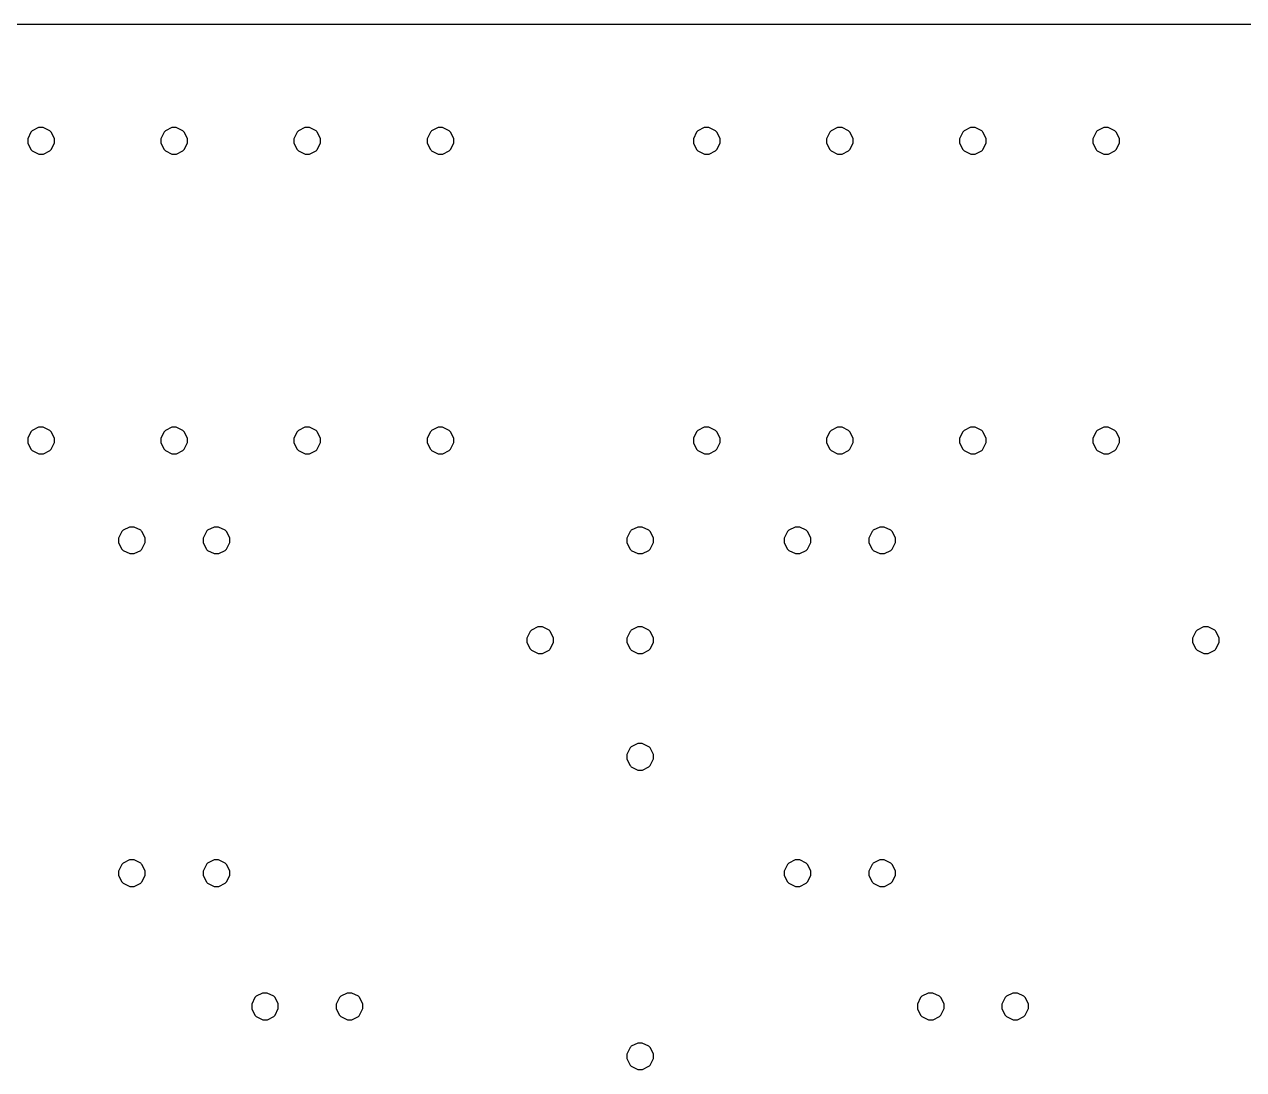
# Model space of a CAD drawing. Extents: x 0 to 294, y 0 to 70.
# Drawn here: x 74 to 110.63, y 38.6 to 70 of the extents above; entities that cross this region are included whole.
import ezdxf

# ---------------------------------------------------------------- set-up
doc = ezdxf.new("R2010")
doc.units = 0
doc.layers.get('0').update_dxf_attribs({"linetype": 'CONTINUOUS'})

msp = doc.modelspace()

# ---------------------------------------------------------------- linework, layer by layer
at = {"color": 0}
for p, q in [((220.5, 70.0003), (55.1243, 70.0003)), ((74.1976, 66.7646), (74.0999, 66.566)), ((74.217, 66.7826), (74.1976, 66.7646)), ((74.235, 66.8016), (74.217, 66.7826)), ((74.428, 66.8997), (74.235, 66.8016)), ((74.4996, 66.8997), (74.428, 66.8997)), ((74.5656, 66.8997), (74.4996, 66.8997)), ((74.7642, 66.8016), (74.5656, 66.8997)), ((74.7832, 66.7826), (74.7642, 66.8016)), ((74.8012, 66.7646), (74.7832, 66.7826)), ((74.9004, 66.5716), (74.8012, 66.7646)), ((78.1981, 66.7646), (78.1004, 66.566)), ((78.2175, 66.7826), (78.1981, 66.7646)), ((78.2355, 66.8016), (78.2175, 66.7826)), ((78.4281, 66.8997), (78.2355, 66.8016)), ((78.5001, 66.8997), (78.4281, 66.8997)), ((78.5647, 66.8997), (78.5001, 66.8997)), ((78.7633, 66.8016), (78.5647, 66.8997)), ((78.7823, 66.7826), (78.7633, 66.8016)), ((78.8003, 66.7646), (78.7823, 66.7826)), ((78.8995, 66.5716), (78.8003, 66.7646)), ((82.1972, 66.7646), (82.0995, 66.566)), ((82.2166, 66.7826), (82.1972, 66.7646)), ((82.2343, 66.8016), (82.2166, 66.7826)), ((82.4286, 66.8997), (82.2343, 66.8016)), ((82.5003, 66.8997), (82.4286, 66.8997)), ((82.5652, 66.8997), (82.5003, 66.8997)), ((82.7634, 66.8016), (82.5652, 66.8997)), ((82.7828, 66.7826), (82.7634, 66.8016)), ((82.8008, 66.7646), (82.7828, 66.7826)), ((82.9, 66.5716), (82.8008, 66.7646)), ((86.1977, 66.7646), (86.1, 66.566)), ((86.2171, 66.7826), (86.1977, 66.7646)), ((86.2348, 66.8016), (86.2171, 66.7826)), ((86.4277, 66.8997), (86.2348, 66.8016)), ((86.4994, 66.8997), (86.4277, 66.8997)), ((86.5657, 66.8997), (86.4994, 66.8997)), ((86.7639, 66.8016), (86.5657, 66.8997)), ((86.7833, 66.7826), (86.7639, 66.8016)), ((86.8013, 66.7646), (86.7833, 66.7826)), ((86.9005, 66.5716), (86.8013, 66.7646)), ((94.1973, 66.7646), (94.0992, 66.566)), ((94.2164, 66.7826), (94.1973, 66.7646)), ((94.2344, 66.8016), (94.2164, 66.7826)), ((94.4287, 66.8997), (94.2344, 66.8016)), ((94.5003, 66.8997), (94.4287, 66.8997)), ((94.5653, 66.8997), (94.5003, 66.8997)), ((94.7635, 66.8016), (94.5653, 66.8997)), ((94.7829, 66.7826), (94.7635, 66.8016)), ((94.8009, 66.7646), (94.7829, 66.7826)), ((94.9, 66.5716), (94.8009, 66.7646)), ((98.1975, 66.7646), (98.0997, 66.566)), ((98.2169, 66.7826), (98.1975, 66.7646)), ((98.2349, 66.8016), (98.2169, 66.7826)), ((98.4278, 66.8997), (98.2349, 66.8016)), ((98.4994, 66.8997), (98.4278, 66.8997)), ((98.5654, 66.8997), (98.4994, 66.8997)), ((98.764, 66.8016), (98.5654, 66.8997)), ((98.7834, 66.7826), (98.764, 66.8016)), ((98.8011, 66.7646), (98.7834, 66.7826)), ((98.9005, 66.5716), (98.8011, 66.7646)), ((102.198, 66.7646), (102.1, 66.566)), ((102.217, 66.7826), (102.198, 66.7646)), ((102.235, 66.8016), (102.217, 66.7826)), ((102.428, 66.8997), (102.235, 66.8016)), ((102.5, 66.8997), (102.428, 66.8997)), ((102.564, 66.8997), (102.5, 66.8997)), ((102.763, 66.8016), (102.564, 66.8997)), ((102.783, 66.7826), (102.763, 66.8016)), ((102.8, 66.7646), (102.783, 66.7826)), ((102.9, 66.5716), (102.8, 66.7646)), ((106.197, 66.7646), (106.099, 66.566)), ((106.216, 66.7826), (106.197, 66.7646)), ((106.234, 66.8016), (106.216, 66.7826)), ((106.429, 66.8997), (106.234, 66.8016)), ((106.5, 66.8997), (106.429, 66.8997)), ((106.565, 66.8997), (106.5, 66.8997)), ((106.764, 66.8016), (106.565, 66.8997)), ((106.783, 66.7826), (106.764, 66.8016)), ((106.801, 66.7646), (106.783, 66.7826)), ((106.9, 66.5716), (106.801, 66.7646)), ((74.0999, 66.566), (74.0999, 66.5)), ((74.0999, 66.5), (74.0999, 66.4298)), ((74.0999, 66.4298), (74.1976, 66.2368)), ((74.8012, 66.2368), (74.9004, 66.4351)), ((74.9004, 66.5), (74.9004, 66.5716)), ((74.9004, 66.4351), (74.9004, 66.5)), ((78.1004, 66.566), (78.1004, 66.5)), ((78.1004, 66.5), (78.1004, 66.4298)), ((78.1004, 66.4298), (78.1981, 66.2368)), ((78.8003, 66.2368), (78.8995, 66.4351)), ((78.8995, 66.5), (78.8995, 66.5716)), ((78.8995, 66.4351), (78.8995, 66.5)), ((82.0995, 66.566), (82.0995, 66.5)), ((82.0995, 66.5), (82.0995, 66.4298)), ((82.0995, 66.4298), (82.1972, 66.2368)), ((82.8008, 66.2368), (82.9, 66.4351)), ((82.9, 66.5), (82.9, 66.5716)), ((82.9, 66.4351), (82.9, 66.5)), ((86.1, 66.566), (86.1, 66.5)), ((86.1, 66.5), (86.1, 66.4298)), ((86.1, 66.4298), (86.1977, 66.2368)), ((86.8013, 66.2368), (86.9005, 66.4351)), ((86.9005, 66.5), (86.9005, 66.5716)), ((86.9005, 66.4351), (86.9005, 66.5)), ((94.0992, 66.566), (94.0992, 66.5)), ((94.0992, 66.5), (94.0992, 66.4298)), ((94.0992, 66.4298), (94.1973, 66.2368)), ((94.8009, 66.2368), (94.9, 66.4351)), ((94.9, 66.5), (94.9, 66.5716)), ((94.9, 66.4351), (94.9, 66.5)), ((98.0997, 66.566), (98.0997, 66.5)), ((98.0997, 66.5), (98.0997, 66.4298)), ((98.0997, 66.4298), (98.1975, 66.2368)), ((98.8011, 66.2368), (98.9005, 66.4351)), ((98.9005, 66.5), (98.9005, 66.5716)), ((98.9005, 66.4351), (98.9005, 66.5)), ((102.1, 66.566), (102.1, 66.5)), ((102.1, 66.5), (102.1, 66.4298)), ((102.1, 66.4298), (102.198, 66.2368)), ((102.8, 66.2368), (102.9, 66.4351)), ((102.9, 66.5), (102.9, 66.5716)), ((102.9, 66.4351), (102.9, 66.5)), ((106.099, 66.566), (106.099, 66.5)), ((106.099, 66.5), (106.099, 66.4298)), ((106.099, 66.4298), (106.197, 66.2368)), ((106.801, 66.2368), (106.9, 66.4351)), ((106.9, 66.5), (106.9, 66.5716)), ((106.9, 66.4351), (106.9, 66.5)), ((74.1976, 66.2368), (74.217, 66.2174)), ((74.217, 66.2174), (74.235, 66.1995)), ((74.235, 66.1995), (74.4333, 66.1003)), ((74.4333, 66.1003), (74.4996, 66.1003)), ((74.4996, 66.1003), (74.5698, 66.1003)), ((74.5698, 66.1003), (74.7642, 66.1995)), ((74.7642, 66.1995), (74.7832, 66.2174)), ((74.7832, 66.2174), (74.8012, 66.2368)), ((78.1981, 66.2368), (78.2175, 66.2174)), ((78.2175, 66.2174), (78.2355, 66.1995)), ((78.2355, 66.1995), (78.4338, 66.1003)), ((78.4338, 66.1003), (78.5001, 66.1003)), ((78.5001, 66.1003), (78.5703, 66.1003)), ((78.5703, 66.1003), (78.7633, 66.1995)), ((78.7633, 66.1995), (78.7823, 66.2174)), ((78.7823, 66.2174), (78.8003, 66.2368)), ((82.1972, 66.2368), (82.2166, 66.2174)), ((82.2166, 66.2174), (82.2343, 66.1995)), ((82.2343, 66.1995), (82.4329, 66.1003)), ((82.4329, 66.1003), (82.5003, 66.1003)), ((82.5003, 66.1003), (82.5708, 66.1003)), ((82.5708, 66.1003), (82.7634, 66.1995)), ((82.7634, 66.1995), (82.7828, 66.2174)), ((82.7828, 66.2174), (82.8008, 66.2368)), ((86.1977, 66.2368), (86.2171, 66.2174)), ((86.2171, 66.2174), (86.2348, 66.1995)), ((86.2348, 66.1995), (86.4334, 66.1003)), ((86.4334, 66.1003), (86.4994, 66.1003)), ((86.4994, 66.1003), (86.5699, 66.1003)), ((86.5699, 66.1003), (86.7639, 66.1995)), ((86.7639, 66.1995), (86.7833, 66.2174)), ((86.7833, 66.2174), (86.8013, 66.2368)), ((94.1973, 66.2368), (94.2164, 66.2174)), ((94.2164, 66.2174), (94.2344, 66.1995)), ((94.2344, 66.1995), (94.433, 66.1003)), ((94.433, 66.1003), (94.5003, 66.1003)), ((94.5003, 66.1003), (94.5706, 66.1003)), ((94.5706, 66.1003), (94.7635, 66.1995)), ((94.7635, 66.1995), (94.7829, 66.2174)), ((94.7829, 66.2174), (94.8009, 66.2368)), ((98.1975, 66.2368), (98.2169, 66.2174)), ((98.2169, 66.2174), (98.2349, 66.1995)), ((98.2349, 66.1995), (98.4331, 66.1003)), ((98.4331, 66.1003), (98.4994, 66.1003)), ((98.4994, 66.1003), (98.5696, 66.1003)), ((98.5696, 66.1003), (98.764, 66.1995)), ((98.764, 66.1995), (98.7834, 66.2174)), ((98.7834, 66.2174), (98.8011, 66.2368)), ((102.198, 66.2368), (102.217, 66.2174)), ((102.217, 66.2174), (102.235, 66.1995)), ((102.235, 66.1995), (102.434, 66.1003)), ((102.434, 66.1003), (102.5, 66.1003)), ((102.5, 66.1003), (102.57, 66.1003)), ((102.57, 66.1003), (102.763, 66.1995)), ((102.763, 66.1995), (102.783, 66.2174)), ((102.783, 66.2174), (102.8, 66.2368)), ((106.197, 66.2368), (106.216, 66.2174)), ((106.216, 66.2174), (106.234, 66.1995)), ((106.234, 66.1995), (106.433, 66.1003)), ((106.433, 66.1003), (106.5, 66.1003)), ((106.5, 66.1003), (106.571, 66.1003)), ((106.571, 66.1003), (106.764, 66.1995)), ((106.764, 66.1995), (106.783, 66.2174)), ((106.783, 66.2174), (106.801, 66.2368)), ((74.428, 57.8997), (74.235, 57.8019)), ((74.4996, 57.8997), (74.428, 57.8997)), ((74.5656, 57.8997), (74.4996, 57.8997)), ((74.7642, 57.8019), (74.5656, 57.8997)), ((78.4281, 57.8997), (78.2355, 57.8019)), ((78.5001, 57.8997), (78.4281, 57.8997)), ((78.5647, 57.8997), (78.5001, 57.8997)), ((78.7633, 57.8019), (78.5647, 57.8997)), ((82.4286, 57.8997), (82.2343, 57.8019)), ((82.5003, 57.8997), (82.4286, 57.8997)), ((82.5652, 57.8997), (82.5003, 57.8997)), ((82.7634, 57.8019), (82.5652, 57.8997)), ((86.4277, 57.8997), (86.2348, 57.8019)), ((86.4994, 57.8997), (86.4277, 57.8997)), ((86.5657, 57.8997), (86.4994, 57.8997)), ((86.7639, 57.8019), (86.5657, 57.8997)), ((94.4287, 57.8997), (94.2344, 57.8019)), ((94.5003, 57.8997), (94.4287, 57.8997)), ((94.5653, 57.8997), (94.5003, 57.8997)), ((94.7635, 57.8019), (94.5653, 57.8997)), ((98.4278, 57.8997), (98.2349, 57.8019)), ((98.4994, 57.8997), (98.4278, 57.8997)), ((98.5654, 57.8997), (98.4994, 57.8997)), ((98.764, 57.8019), (98.5654, 57.8997)), ((102.428, 57.8997), (102.235, 57.8019)), ((102.5, 57.8997), (102.428, 57.8997)), ((102.564, 57.8997), (102.5, 57.8997)), ((102.763, 57.8019), (102.564, 57.8997)), ((106.429, 57.8997), (106.234, 57.8019)), ((106.5, 57.8997), (106.429, 57.8997)), ((106.565, 57.8997), (106.5, 57.8997)), ((106.764, 57.8019), (106.565, 57.8997)), ((74.1976, 57.7645), (74.0999, 57.5663)), ((74.0999, 57.5663), (74.0999, 57.5)), ((74.217, 57.7825), (74.1976, 57.7645)), ((74.235, 57.8019), (74.217, 57.7825)), ((74.7832, 57.7825), (74.7642, 57.8019)), ((74.8012, 57.7645), (74.7832, 57.7825)), ((74.9004, 57.5716), (74.8012, 57.7645)), ((74.9004, 57.5), (74.9004, 57.5716)), ((78.1981, 57.7645), (78.1004, 57.5663)), ((78.1004, 57.5663), (78.1004, 57.5)), ((78.2175, 57.7825), (78.1981, 57.7645)), ((78.2355, 57.8019), (78.2175, 57.7825)), ((78.7823, 57.7825), (78.7633, 57.8019)), ((78.8003, 57.7645), (78.7823, 57.7825)), ((78.8995, 57.5716), (78.8003, 57.7645)), ((78.8995, 57.5), (78.8995, 57.5716)), ((82.1972, 57.7645), (82.0995, 57.5663)), ((82.0995, 57.5663), (82.0995, 57.5)), ((82.2166, 57.7825), (82.1972, 57.7645)), ((82.2343, 57.8019), (82.2166, 57.7825)), ((82.7828, 57.7825), (82.7634, 57.8019)), ((82.8008, 57.7645), (82.7828, 57.7825)), ((82.9, 57.5716), (82.8008, 57.7645)), ((82.9, 57.5), (82.9, 57.5716)), ((86.1977, 57.7645), (86.1, 57.5663)), ((86.1, 57.5663), (86.1, 57.5)), ((86.2171, 57.7825), (86.1977, 57.7645)), ((86.2348, 57.8019), (86.2171, 57.7825)), ((86.7833, 57.7825), (86.7639, 57.8019)), ((86.8013, 57.7645), (86.7833, 57.7825)), ((86.9005, 57.5716), (86.8013, 57.7645)), ((86.9005, 57.5), (86.9005, 57.5716)), ((94.1973, 57.7645), (94.0992, 57.5663)), ((94.0992, 57.5663), (94.0992, 57.5)), ((94.2164, 57.7825), (94.1973, 57.7645)), ((94.2344, 57.8019), (94.2164, 57.7825)), ((94.7829, 57.7825), (94.7635, 57.8019)), ((94.8009, 57.7645), (94.7829, 57.7825)), ((94.9, 57.5716), (94.8009, 57.7645)), ((94.9, 57.5), (94.9, 57.5716)), ((98.1975, 57.7645), (98.0997, 57.5663)), ((98.0997, 57.5663), (98.0997, 57.5)), ((98.2169, 57.7825), (98.1975, 57.7645)), ((98.2349, 57.8019), (98.2169, 57.7825)), ((98.7834, 57.7825), (98.764, 57.8019)), ((98.8011, 57.7645), (98.7834, 57.7825)), ((98.9005, 57.5716), (98.8011, 57.7645)), ((98.9005, 57.5), (98.9005, 57.5716)), ((102.198, 57.7645), (102.1, 57.5663)), ((102.1, 57.5663), (102.1, 57.5)), ((102.217, 57.7825), (102.198, 57.7645)), ((102.235, 57.8019), (102.217, 57.7825)), ((102.783, 57.7825), (102.763, 57.8019)), ((102.8, 57.7645), (102.783, 57.7825)), ((102.9, 57.5716), (102.8, 57.7645)), ((102.9, 57.5), (102.9, 57.5716)), ((106.197, 57.7645), (106.099, 57.5663)), ((106.099, 57.5663), (106.099, 57.5)), ((106.216, 57.7825), (106.197, 57.7645)), ((106.234, 57.8019), (106.216, 57.7825)), ((106.783, 57.7825), (106.764, 57.8019)), ((106.801, 57.7645), (106.783, 57.7825)), ((106.9, 57.5716), (106.801, 57.7645)), ((106.9, 57.5), (106.9, 57.5716)), ((74.0999, 57.5), (74.0999, 57.4298)), ((74.0999, 57.4298), (74.1976, 57.2368)), ((74.1976, 57.2368), (74.217, 57.2174)), ((74.217, 57.2174), (74.235, 57.1997)), ((74.235, 57.1997), (74.4333, 57.1003)), ((74.5698, 57.1003), (74.7642, 57.1997)), ((74.7642, 57.1997), (74.7832, 57.2174)), ((74.7832, 57.2174), (74.8012, 57.2368)), ((74.8012, 57.2368), (74.9004, 57.4354)), ((74.9004, 57.4354), (74.9004, 57.5)), ((78.1004, 57.5), (78.1004, 57.4298)), ((78.1004, 57.4298), (78.1981, 57.2368)), ((78.1981, 57.2368), (78.2175, 57.2174)), ((78.2175, 57.2174), (78.2355, 57.1997)), ((78.2355, 57.1997), (78.4338, 57.1003)), ((78.5703, 57.1003), (78.7633, 57.1997)), ((78.7633, 57.1997), (78.7823, 57.2174)), ((78.7823, 57.2174), (78.8003, 57.2368)), ((78.8003, 57.2368), (78.8995, 57.4354)), ((78.8995, 57.4354), (78.8995, 57.5)), ((82.0995, 57.5), (82.0995, 57.4298)), ((82.0995, 57.4298), (82.1972, 57.2368)), ((82.1972, 57.2368), (82.2166, 57.2174)), ((82.2166, 57.2174), (82.2343, 57.1997)), ((82.2343, 57.1997), (82.4329, 57.1003)), ((82.5708, 57.1003), (82.7634, 57.1997)), ((82.7634, 57.1997), (82.7828, 57.2174)), ((82.7828, 57.2174), (82.8008, 57.2368)), ((82.8008, 57.2368), (82.9, 57.4354)), ((82.9, 57.4354), (82.9, 57.5)), ((86.1, 57.5), (86.1, 57.4298)), ((86.1, 57.4298), (86.1977, 57.2368)), ((86.1977, 57.2368), (86.2171, 57.2174)), ((86.2171, 57.2174), (86.2348, 57.1997)), ((86.2348, 57.1997), (86.4334, 57.1003)), ((86.5699, 57.1003), (86.7639, 57.1997)), ((86.7639, 57.1997), (86.7833, 57.2174)), ((86.7833, 57.2174), (86.8013, 57.2368)), ((86.8013, 57.2368), (86.9005, 57.4354)), ((86.9005, 57.4354), (86.9005, 57.5)), ((94.0992, 57.5), (94.0992, 57.4298)), ((94.0992, 57.4298), (94.1973, 57.2368)), ((94.1973, 57.2368), (94.2164, 57.2174)), ((94.2164, 57.2174), (94.2344, 57.1997)), ((94.2344, 57.1997), (94.433, 57.1003)), ((94.5706, 57.1003), (94.7635, 57.1997)), ((94.7635, 57.1997), (94.7829, 57.2174)), ((94.7829, 57.2174), (94.8009, 57.2368)), ((94.8009, 57.2368), (94.9, 57.4354)), ((94.9, 57.4354), (94.9, 57.5)), ((98.0997, 57.5), (98.0997, 57.4298)), ((98.0997, 57.4298), (98.1975, 57.2368)), ((98.1975, 57.2368), (98.2169, 57.2174)), ((98.2169, 57.2174), (98.2349, 57.1997)), ((98.2349, 57.1997), (98.4331, 57.1003)), ((98.5696, 57.1003), (98.764, 57.1997)), ((98.764, 57.1997), (98.7834, 57.2174)), ((98.7834, 57.2174), (98.8011, 57.2368)), ((98.8011, 57.2368), (98.9005, 57.4354)), ((98.9005, 57.4354), (98.9005, 57.5)), ((102.1, 57.5), (102.1, 57.4298)), ((102.1, 57.4298), (102.198, 57.2368)), ((102.198, 57.2368), (102.217, 57.2174)), ((102.217, 57.2174), (102.235, 57.1997)), ((102.235, 57.1997), (102.434, 57.1003)), ((102.57, 57.1003), (102.763, 57.1997)), ((102.763, 57.1997), (102.783, 57.2174)), ((102.783, 57.2174), (102.8, 57.2368)), ((102.8, 57.2368), (102.9, 57.4354)), ((102.9, 57.4354), (102.9, 57.5)), ((106.099, 57.5), (106.099, 57.4298)), ((106.099, 57.4298), (106.197, 57.2368)), ((106.197, 57.2368), (106.216, 57.2174)), ((106.216, 57.2174), (106.234, 57.1997)), ((106.234, 57.1997), (106.433, 57.1003)), ((106.571, 57.1003), (106.764, 57.1997)), ((106.764, 57.1997), (106.783, 57.2174)), ((106.783, 57.2174), (106.801, 57.2368)), ((106.801, 57.2368), (106.9, 57.4354)), ((106.9, 57.4354), (106.9, 57.5)), ((74.4333, 57.1003), (74.4996, 57.1003)), ((74.4996, 57.1003), (74.5698, 57.1003)), ((78.4338, 57.1003), (78.5001, 57.1003)), ((78.5001, 57.1003), (78.5703, 57.1003)), ((82.4329, 57.1003), (82.5003, 57.1003)), ((82.5003, 57.1003), (82.5708, 57.1003)), ((86.4334, 57.1003), (86.4994, 57.1003)), ((86.4994, 57.1003), (86.5699, 57.1003)), ((94.433, 57.1003), (94.5003, 57.1003)), ((94.5003, 57.1003), (94.5706, 57.1003)), ((98.4331, 57.1003), (98.4994, 57.1003)), ((98.4994, 57.1003), (98.5696, 57.1003)), ((102.434, 57.1003), (102.5, 57.1003)), ((102.5, 57.1003), (102.57, 57.1003)), ((106.433, 57.1003), (106.5, 57.1003)), ((106.5, 57.1003), (106.571, 57.1003)), ((76.9278, 54.7645), (76.8297, 54.5663)), ((76.9468, 54.7825), (76.9278, 54.7645)), ((76.9648, 54.8019), (76.9468, 54.7825)), ((77.1578, 54.8996), (76.9648, 54.8019)), ((77.2294, 54.8996), (77.1578, 54.8996)), ((77.2954, 54.8996), (77.2294, 54.8996)), ((77.494, 54.8019), (77.2954, 54.8996)), ((77.5134, 54.7825), (77.494, 54.8019)), ((77.531, 54.7645), (77.5134, 54.7825)), ((77.6305, 54.5715), (77.531, 54.7645)), ((79.4674, 54.7645), (79.3694, 54.5663)), ((79.4865, 54.7825), (79.4674, 54.7645)), ((79.5045, 54.8019), (79.4865, 54.7825)), ((79.6989, 54.8996), (79.5045, 54.8019)), ((79.7705, 54.8996), (79.6989, 54.8996)), ((79.8354, 54.8996), (79.7705, 54.8996)), ((80.0336, 54.8019), (79.8354, 54.8996)), ((80.053, 54.7825), (80.0336, 54.8019)), ((80.071, 54.7645), (80.053, 54.7825)), ((80.1702, 54.5715), (80.071, 54.7645)), ((92.1978, 54.7645), (92.0997, 54.5663)), ((92.2168, 54.7825), (92.1978, 54.7645)), ((92.2348, 54.8019), (92.2168, 54.7825)), ((92.4278, 54.8996), (92.2348, 54.8019)), ((92.4994, 54.8996), (92.4278, 54.8996)), ((92.5657, 54.8996), (92.4994, 54.8996)), ((92.764, 54.8019), (92.5657, 54.8996)), ((92.7834, 54.7825), (92.764, 54.8019)), ((92.8014, 54.7645), (92.7834, 54.7825)), ((92.9005, 54.5715), (92.8014, 54.7645)), ((96.9285, 54.7645), (96.8304, 54.5663)), ((96.9479, 54.7825), (96.9285, 54.7645)), ((96.9656, 54.8019), (96.9479, 54.7825)), ((97.1585, 54.8996), (96.9656, 54.8019)), ((97.2301, 54.8996), (97.1585, 54.8996)), ((97.2951, 54.8996), (97.2301, 54.8996)), ((97.4933, 54.8019), (97.2951, 54.8996)), ((97.5127, 54.7825), (97.4933, 54.8019)), ((97.5307, 54.7645), (97.5127, 54.7825)), ((97.6298, 54.5715), (97.5307, 54.7645)), ((99.4682, 54.7645), (99.3704, 54.5663)), ((99.4876, 54.7825), (99.4682, 54.7645)), ((99.5056, 54.8019), (99.4876, 54.7825)), ((99.6982, 54.8996), (99.5056, 54.8019)), ((99.7701, 54.8996), (99.6982, 54.8996)), ((99.8347, 54.8996), (99.7701, 54.8996)), ((100.033, 54.8019), (99.8347, 54.8996)), ((100.052, 54.7825), (100.033, 54.8019)), ((100.07, 54.7645), (100.052, 54.7825)), ((100.169, 54.5715), (100.07, 54.7645)), ((76.8297, 54.5663), (76.8297, 54.4999)), ((76.8297, 54.4999), (76.8297, 54.4297)), ((76.8297, 54.4297), (76.9278, 54.2368)), ((76.9278, 54.2368), (76.9468, 54.2177)), ((76.9468, 54.2177), (76.9648, 54.1997)), ((77.494, 54.1997), (77.5134, 54.2177)), ((77.5134, 54.2177), (77.531, 54.2368)), ((77.531, 54.2368), (77.6305, 54.4354)), ((77.6305, 54.4999), (77.6305, 54.5715)), ((77.6305, 54.4354), (77.6305, 54.4999)), ((79.3694, 54.5663), (79.3694, 54.4999)), ((79.3694, 54.4999), (79.3694, 54.4297)), ((79.3694, 54.4297), (79.4674, 54.2368)), ((79.4674, 54.2368), (79.4865, 54.2177)), ((79.4865, 54.2177), (79.5045, 54.1997)), ((80.0336, 54.1997), (80.053, 54.2177)), ((80.053, 54.2177), (80.071, 54.2368)), ((80.071, 54.2368), (80.1702, 54.4354)), ((80.1702, 54.4999), (80.1702, 54.5715)), ((80.1702, 54.4354), (80.1702, 54.4999)), ((92.0997, 54.5663), (92.0997, 54.4999)), ((92.0997, 54.4999), (92.0997, 54.4297)), ((92.0997, 54.4297), (92.1978, 54.2368)), ((92.1978, 54.2368), (92.2168, 54.2177)), ((92.2168, 54.2177), (92.2348, 54.1997)), ((92.764, 54.1997), (92.7834, 54.2177)), ((92.7834, 54.2177), (92.8014, 54.2368)), ((92.8014, 54.2368), (92.9005, 54.4354)), ((92.9005, 54.4999), (92.9005, 54.5715)), ((92.9005, 54.4354), (92.9005, 54.4999)), ((96.8304, 54.5663), (96.8304, 54.4999)), ((96.8304, 54.4999), (96.8304, 54.4297)), ((96.8304, 54.4297), (96.9285, 54.2368)), ((96.9285, 54.2368), (96.9479, 54.2177)), ((96.9479, 54.2177), (96.9656, 54.1997)), ((97.4933, 54.1997), (97.5127, 54.2177)), ((97.5127, 54.2177), (97.5307, 54.2368)), ((97.5307, 54.2368), (97.6298, 54.4354)), ((97.6298, 54.4999), (97.6298, 54.5715)), ((97.6298, 54.4354), (97.6298, 54.4999)), ((99.3704, 54.5663), (99.3704, 54.4999)), ((99.3704, 54.4999), (99.3704, 54.4297)), ((99.3704, 54.4297), (99.4682, 54.2368)), ((99.4682, 54.2368), (99.4876, 54.2177)), ((99.4876, 54.2177), (99.5056, 54.1997)), ((100.033, 54.1997), (100.052, 54.2177)), ((100.052, 54.2177), (100.07, 54.2368)), ((100.07, 54.2368), (100.169, 54.4354)), ((100.169, 54.4999), (100.169, 54.5715)), ((100.169, 54.4354), (100.169, 54.4999)), ((76.9648, 54.1997), (77.1631, 54.1002)), ((77.1631, 54.1002), (77.2294, 54.1002)), ((77.2294, 54.1002), (77.2996, 54.1002)), ((77.2996, 54.1002), (77.494, 54.1997)), ((79.5045, 54.1997), (79.7031, 54.1002)), ((79.7031, 54.1002), (79.7705, 54.1002)), ((79.7705, 54.1002), (79.8407, 54.1002)), ((79.8407, 54.1002), (80.0336, 54.1997)), ((92.2348, 54.1997), (92.4334, 54.1002)), ((92.4334, 54.1002), (92.4994, 54.1002)), ((92.4994, 54.1002), (92.5696, 54.1002)), ((92.5696, 54.1002), (92.764, 54.1997)), ((96.9656, 54.1997), (97.1642, 54.1002)), ((97.1642, 54.1002), (97.2301, 54.1002)), ((97.2301, 54.1002), (97.3007, 54.1002)), ((97.3007, 54.1002), (97.4933, 54.1997)), ((99.5056, 54.1997), (99.7038, 54.1002)), ((99.7038, 54.1002), (99.7701, 54.1002)), ((99.7701, 54.1002), (99.8403, 54.1002)), ((99.8403, 54.1002), (100.033, 54.1997)), ((89.1977, 51.7645), (89.0997, 51.5662)), ((89.2168, 51.7825), (89.1977, 51.7645)), ((89.2348, 51.8019), (89.2168, 51.7825)), ((89.4278, 51.8996), (89.2348, 51.8019)), ((89.4994, 51.8996), (89.4278, 51.8996)), ((89.5657, 51.8996), (89.4994, 51.8996)), ((89.764, 51.8019), (89.5657, 51.8996)), ((89.7834, 51.7825), (89.764, 51.8019)), ((89.8013, 51.7645), (89.7834, 51.7825)), ((89.9005, 51.5719), (89.8013, 51.7645)), ((92.1978, 51.7645), (92.0997, 51.5662)), ((92.2168, 51.7825), (92.1978, 51.7645)), ((92.2348, 51.8019), (92.2168, 51.7825)), ((92.4278, 51.8996), (92.2348, 51.8019)), ((92.4994, 51.8996), (92.4278, 51.8996)), ((92.5657, 51.8996), (92.4994, 51.8996)), ((92.764, 51.8019), (92.5657, 51.8996)), ((92.7834, 51.7825), (92.764, 51.8019)), ((92.8014, 51.7645), (92.7834, 51.7825)), ((92.9005, 51.5719), (92.8014, 51.7645)), ((109.197, 51.7645), (109.099, 51.5662)), ((109.216, 51.7825), (109.197, 51.7645)), ((109.234, 51.8019), (109.216, 51.7825)), ((109.428, 51.8996), (109.234, 51.8019)), ((109.5, 51.8996), (109.428, 51.8996)), ((109.565, 51.8996), (109.5, 51.8996)), ((109.764, 51.8019), (109.565, 51.8996)), ((109.783, 51.7825), (109.764, 51.8019)), ((109.801, 51.7645), (109.783, 51.7825)), ((109.9, 51.5719), (109.801, 51.7645)), ((89.0997, 51.5662), (89.0997, 51.4999)), ((89.0997, 51.4999), (89.0997, 51.4297)), ((89.0997, 51.4297), (89.1977, 51.2367)), ((89.8013, 51.2367), (89.9005, 51.4354)), ((89.9005, 51.4999), (89.9005, 51.5719)), ((89.9005, 51.4354), (89.9005, 51.4999)), ((92.0997, 51.5662), (92.0997, 51.4999)), ((92.0997, 51.4999), (92.0997, 51.4297)), ((92.0997, 51.4297), (92.1978, 51.2367)), ((92.8014, 51.2367), (92.9005, 51.4354)), ((92.9005, 51.4999), (92.9005, 51.5719)), ((92.9005, 51.4354), (92.9005, 51.4999)), ((109.099, 51.5662), (109.099, 51.4999)), ((109.099, 51.4999), (109.099, 51.4297)), ((109.099, 51.4297), (109.197, 51.2367)), ((109.801, 51.2367), (109.9, 51.4354)), ((109.9, 51.4999), (109.9, 51.5719)), ((109.9, 51.4354), (109.9, 51.4999)), ((89.1977, 51.2367), (89.2168, 51.2177)), ((89.2168, 51.2177), (89.2348, 51.1997)), ((89.2348, 51.1997), (89.4334, 51.1006)), ((89.4334, 51.1006), (89.4994, 51.1006)), ((89.4994, 51.1006), (89.5696, 51.1006)), ((89.5696, 51.1006), (89.764, 51.1997)), ((89.764, 51.1997), (89.7834, 51.2177)), ((89.7834, 51.2177), (89.8013, 51.2367)), ((92.1978, 51.2367), (92.2168, 51.2177)), ((92.2168, 51.2177), (92.2348, 51.1997)), ((92.2348, 51.1997), (92.4334, 51.1006)), ((92.4334, 51.1006), (92.4994, 51.1006)), ((92.4994, 51.1006), (92.5696, 51.1006)), ((92.5696, 51.1006), (92.764, 51.1997)), ((92.764, 51.1997), (92.7834, 51.2177)), ((92.7834, 51.2177), (92.8014, 51.2367)), ((109.197, 51.2367), (109.216, 51.2177)), ((109.216, 51.2177), (109.234, 51.1997)), ((109.234, 51.1997), (109.433, 51.1006)), ((109.433, 51.1006), (109.5, 51.1006)), ((109.5, 51.1006), (109.571, 51.1006)), ((109.571, 51.1006), (109.764, 51.1997)), ((109.764, 51.1997), (109.783, 51.2177)), ((109.783, 51.2177), (109.801, 51.2367)), ((92.4278, 48.3993), (92.2348, 48.3016)), ((92.4994, 48.3993), (92.4278, 48.3993)), ((92.5657, 48.3993), (92.4994, 48.3993)), ((92.764, 48.3016), (92.5657, 48.3993)), ((92.1978, 48.2646), (92.0997, 48.066)), ((92.0997, 48.066), (92.0997, 48)), ((92.0997, 48), (92.0997, 47.9294)), ((92.2168, 48.2822), (92.1978, 48.2646)), ((92.2348, 48.3016), (92.2168, 48.2822)), ((92.7834, 48.2822), (92.764, 48.3016)), ((92.8014, 48.2646), (92.7834, 48.2822)), ((92.9005, 48.0716), (92.8014, 48.2646)), ((92.9005, 48), (92.9005, 48.0716)), ((92.9005, 47.9351), (92.9005, 48)), ((92.0997, 47.9294), (92.1978, 47.7365)), ((92.1978, 47.7365), (92.2168, 47.7174)), ((92.2168, 47.7174), (92.2348, 47.6994)), ((92.2348, 47.6994), (92.4334, 47.6003)), ((92.5696, 47.6003), (92.764, 47.6994)), ((92.764, 47.6994), (92.7834, 47.7174)), ((92.7834, 47.7174), (92.8014, 47.7365)), ((92.8014, 47.7365), (92.9005, 47.9351)), ((92.4334, 47.6003), (92.4994, 47.6003)), ((92.4994, 47.6003), (92.5696, 47.6003)), ((76.9278, 44.7643), (76.8297, 44.5657)), ((76.9468, 44.782), (76.9278, 44.7643)), ((76.9648, 44.8014), (76.9468, 44.782)), ((77.1578, 44.8991), (76.9648, 44.8014)), ((77.2294, 44.8991), (77.1578, 44.8991)), ((77.2954, 44.8991), (77.2294, 44.8991)), ((77.494, 44.8014), (77.2954, 44.8991)), ((77.5134, 44.782), (77.494, 44.8014)), ((77.531, 44.7643), (77.5134, 44.782)), ((77.6305, 44.5714), (77.531, 44.7643)), ((79.4674, 44.7643), (79.3694, 44.5657)), ((79.4865, 44.782), (79.4674, 44.7643)), ((79.5045, 44.8014), (79.4865, 44.782)), ((79.6989, 44.8991), (79.5045, 44.8014)), ((79.7705, 44.8991), (79.6989, 44.8991)), ((79.8354, 44.8991), (79.7705, 44.8991)), ((80.0336, 44.8014), (79.8354, 44.8991)), ((80.053, 44.782), (80.0336, 44.8014)), ((80.071, 44.7643), (80.053, 44.782)), ((80.1702, 44.5714), (80.071, 44.7643)), ((96.9285, 44.7643), (96.8304, 44.5657)), ((96.9479, 44.782), (96.9285, 44.7643)), ((96.9656, 44.8014), (96.9479, 44.782)), ((97.1585, 44.8991), (96.9656, 44.8014)), ((97.2301, 44.8991), (97.1585, 44.8991)), ((97.2951, 44.8991), (97.2301, 44.8991)), ((97.4933, 44.8014), (97.2951, 44.8991)), ((97.5127, 44.782), (97.4933, 44.8014)), ((97.5307, 44.7643), (97.5127, 44.782)), ((97.6298, 44.5714), (97.5307, 44.7643)), ((99.4682, 44.7643), (99.3704, 44.5657)), ((99.4876, 44.782), (99.4682, 44.7643)), ((99.5056, 44.8014), (99.4876, 44.782)), ((99.6982, 44.8991), (99.5056, 44.8014)), ((99.7701, 44.8991), (99.6982, 44.8991)), ((99.8347, 44.8991), (99.7701, 44.8991)), ((100.033, 44.8014), (99.8347, 44.8991)), ((100.052, 44.782), (100.033, 44.8014)), ((100.07, 44.7643), (100.052, 44.782)), ((100.169, 44.5714), (100.07, 44.7643)), ((76.8297, 44.5657), (76.8297, 44.4997)), ((76.8297, 44.4997), (76.8297, 44.4292)), ((76.8297, 44.4292), (76.9278, 44.2366)), ((77.531, 44.2366), (77.6305, 44.4348)), ((77.6305, 44.4997), (77.6305, 44.5714)), ((77.6305, 44.4348), (77.6305, 44.4997)), ((79.3694, 44.5657), (79.3694, 44.4997)), ((79.3694, 44.4997), (79.3694, 44.4292)), ((79.3694, 44.4292), (79.4674, 44.2366)), ((80.071, 44.2366), (80.1702, 44.4348)), ((80.1702, 44.4997), (80.1702, 44.5714)), ((80.1702, 44.4348), (80.1702, 44.4997)), ((96.8304, 44.5657), (96.8304, 44.4997)), ((96.8304, 44.4997), (96.8304, 44.4292)), ((96.8304, 44.4292), (96.9285, 44.2366)), ((97.5307, 44.2366), (97.6298, 44.4348)), ((97.6298, 44.4997), (97.6298, 44.5714)), ((97.6298, 44.4348), (97.6298, 44.4997)), ((99.3704, 44.5657), (99.3704, 44.4997)), ((99.3704, 44.4997), (99.3704, 44.4292)), ((99.3704, 44.4292), (99.4682, 44.2366)), ((100.07, 44.2366), (100.169, 44.4348)), ((100.169, 44.4997), (100.169, 44.5714)), ((100.169, 44.4348), (100.169, 44.4997)), ((76.9278, 44.2366), (76.9468, 44.2172)), ((76.9468, 44.2172), (76.9648, 44.1992)), ((76.9648, 44.1992), (77.1631, 44.1)), ((77.1631, 44.1), (77.2294, 44.1)), ((77.2294, 44.1), (77.2996, 44.1)), ((77.2996, 44.1), (77.494, 44.1992)), ((77.494, 44.1992), (77.5134, 44.2172)), ((77.5134, 44.2172), (77.531, 44.2366)), ((79.4674, 44.2366), (79.4865, 44.2172)), ((79.4865, 44.2172), (79.5045, 44.1992)), ((79.5045, 44.1992), (79.7031, 44.1)), ((79.7031, 44.1), (79.7705, 44.1)), ((79.7705, 44.1), (79.8407, 44.1)), ((79.8407, 44.1), (80.0336, 44.1992)), ((80.0336, 44.1992), (80.053, 44.2172)), ((80.053, 44.2172), (80.071, 44.2366)), ((96.9285, 44.2366), (96.9479, 44.2172)), ((96.9479, 44.2172), (96.9656, 44.1992)), ((96.9656, 44.1992), (97.1642, 44.1)), ((97.1642, 44.1), (97.2301, 44.1)), ((97.2301, 44.1), (97.3007, 44.1)), ((97.3007, 44.1), (97.4933, 44.1992)), ((97.4933, 44.1992), (97.5127, 44.2172)), ((97.5127, 44.2172), (97.5307, 44.2366)), ((99.4682, 44.2366), (99.4876, 44.2172)), ((99.4876, 44.2172), (99.5056, 44.1992)), ((99.5056, 44.1992), (99.7038, 44.1)), ((99.7038, 44.1), (99.7701, 44.1)), ((99.7701, 44.1), (99.8403, 44.1)), ((99.8403, 44.1), (100.033, 44.1992)), ((100.033, 44.1992), (100.052, 44.2172)), ((100.052, 44.2172), (100.07, 44.2366)), ((80.9279, 40.7652), (80.8302, 40.5666)), ((80.9473, 40.7829), (80.9279, 40.7652)), ((80.9653, 40.8023), (80.9473, 40.7829)), ((81.1583, 40.9004), (80.9653, 40.8023)), ((81.2299, 40.9004), (81.1583, 40.9004)), ((81.2945, 40.9004), (81.2299, 40.9004)), ((81.4931, 40.8023), (81.2945, 40.9004)), ((81.5125, 40.7829), (81.4931, 40.8023)), ((81.5301, 40.7652), (81.5125, 40.7829)), ((81.6296, 40.5723), (81.5301, 40.7652)), ((83.4679, 40.7652), (83.3699, 40.5666)), ((83.487, 40.7829), (83.4679, 40.7652)), ((83.505, 40.8023), (83.487, 40.7829)), ((83.6979, 40.9004), (83.505, 40.8023)), ((83.7696, 40.9004), (83.6979, 40.9004)), ((83.8359, 40.9004), (83.7696, 40.9004)), ((84.0341, 40.8023), (83.8359, 40.9004)), ((84.0535, 40.7829), (84.0341, 40.8023)), ((84.0715, 40.7652), (84.0535, 40.7829)), ((84.1707, 40.5723), (84.0715, 40.7652)), ((100.928, 40.7652), (100.83, 40.5666)), ((100.947, 40.7829), (100.928, 40.7652)), ((100.965, 40.8023), (100.947, 40.7829)), ((101.158, 40.9004), (100.965, 40.8023)), ((101.229, 40.9004), (101.158, 40.9004)), ((101.296, 40.9004), (101.229, 40.9004)), ((101.494, 40.8023), (101.296, 40.9004)), ((101.513, 40.7829), (101.494, 40.8023)), ((101.531, 40.7652), (101.513, 40.7829)), ((101.63, 40.5723), (101.531, 40.7652)), ((103.467, 40.7652), (103.37, 40.5666)), ((103.487, 40.7829), (103.467, 40.7652)), ((103.504, 40.8023), (103.487, 40.7829)), ((103.699, 40.9004), (103.504, 40.8023)), ((103.77, 40.9004), (103.699, 40.9004)), ((103.835, 40.9004), (103.77, 40.9004)), ((104.033, 40.8023), (103.835, 40.9004)), ((104.053, 40.7829), (104.033, 40.8023)), ((104.071, 40.7652), (104.053, 40.7829)), ((104.17, 40.5723), (104.071, 40.7652)), ((80.8302, 40.5666), (80.8302, 40.5007)), ((80.8302, 40.5007), (80.8302, 40.4301)), ((80.8302, 40.4301), (80.9279, 40.2361)), ((81.5301, 40.2361), (81.6296, 40.4343)), ((81.6296, 40.5007), (81.6296, 40.5723)), ((81.6296, 40.4343), (81.6296, 40.5007)), ((83.3699, 40.5666), (83.3699, 40.5007)), ((83.3699, 40.5007), (83.3699, 40.4301)), ((83.3699, 40.4301), (83.4679, 40.2361)), ((84.0715, 40.2361), (84.1707, 40.4343)), ((84.1707, 40.5007), (84.1707, 40.5723)), ((84.1707, 40.4343), (84.1707, 40.5007)), ((100.83, 40.5666), (100.83, 40.5007)), ((100.83, 40.5007), (100.83, 40.4301)), ((100.83, 40.4301), (100.928, 40.2361)), ((101.531, 40.2361), (101.63, 40.4343)), ((101.63, 40.5007), (101.63, 40.5723)), ((101.63, 40.4343), (101.63, 40.5007)), ((103.37, 40.5666), (103.37, 40.5007)), ((103.37, 40.5007), (103.37, 40.4301)), ((103.37, 40.4301), (103.467, 40.2361)), ((104.071, 40.2361), (104.17, 40.4343)), ((104.17, 40.5007), (104.17, 40.5723)), ((104.17, 40.4343), (104.17, 40.5007)), ((80.9279, 40.2361), (80.9473, 40.2167)), ((80.9473, 40.2167), (80.9653, 40.1987)), ((80.9653, 40.1987), (81.1636, 40.0995)), ((81.1636, 40.0995), (81.2299, 40.0995)), ((81.2299, 40.0995), (81.3001, 40.0995)), ((81.3001, 40.0995), (81.4931, 40.1987)), ((81.4931, 40.1987), (81.5125, 40.2167)), ((81.5125, 40.2167), (81.5301, 40.2361)), ((83.4679, 40.2361), (83.487, 40.2167)), ((83.487, 40.2167), (83.505, 40.1987)), ((83.505, 40.1987), (83.7036, 40.0995)), ((83.7036, 40.0995), (83.7696, 40.0995)), ((83.7696, 40.0995), (83.8398, 40.0995)), ((83.8398, 40.0995), (84.0341, 40.1987)), ((84.0341, 40.1987), (84.0535, 40.2167)), ((84.0535, 40.2167), (84.0715, 40.2361)), ((100.928, 40.2361), (100.947, 40.2167)), ((100.947, 40.2167), (100.965, 40.1987)), ((100.965, 40.1987), (101.163, 40.0995)), ((101.163, 40.0995), (101.229, 40.0995)), ((101.229, 40.0995), (101.299, 40.0995)), ((101.299, 40.0995), (101.494, 40.1987)), ((101.494, 40.1987), (101.513, 40.2167)), ((101.513, 40.2167), (101.531, 40.2361)), ((103.467, 40.2361), (103.487, 40.2167)), ((103.487, 40.2167), (103.504, 40.1987)), ((103.504, 40.1987), (103.703, 40.0995)), ((103.703, 40.0995), (103.77, 40.0995)), ((103.77, 40.0995), (103.841, 40.0995)), ((103.841, 40.0995), (104.033, 40.1987)), ((104.033, 40.1987), (104.053, 40.2167)), ((104.053, 40.2167), (104.071, 40.2361)), ((92.1978, 39.2645), (92.0997, 39.0659)), ((92.2168, 39.2825), (92.1978, 39.2645)), ((92.2348, 39.3016), (92.2168, 39.2825)), ((92.4278, 39.3996), (92.2348, 39.3016)), ((92.4994, 39.3996), (92.4278, 39.3996)), ((92.5657, 39.3996), (92.4994, 39.3996)), ((92.764, 39.3016), (92.5657, 39.3996)), ((92.7834, 39.2825), (92.764, 39.3016)), ((92.8014, 39.2645), (92.7834, 39.2825)), ((92.9005, 39.0715), (92.8014, 39.2645)), ((92.0997, 39.0659), (92.0997, 38.9999)), ((92.0997, 38.9999), (92.0997, 38.9297)), ((92.0997, 38.9297), (92.1978, 38.7368)), ((92.8014, 38.7368), (92.9005, 38.935)), ((92.9005, 38.9999), (92.9005, 39.0715)), ((92.9005, 38.935), (92.9005, 38.9999)), ((92.1978, 38.7368), (92.2168, 38.7174)), ((92.2168, 38.7174), (92.2348, 38.6994)), ((92.2348, 38.6994), (92.4334, 38.6002)), ((92.4334, 38.6002), (92.4994, 38.6002)), ((92.4994, 38.6002), (92.5696, 38.6002)), ((92.5696, 38.6002), (92.764, 38.6994)), ((92.764, 38.6994), (92.7834, 38.7174)), ((92.7834, 38.7174), (92.8014, 38.7368))]:
    msp.add_line(p, q, dxfattribs=at)

doc.saveas('drawing.dxf')
